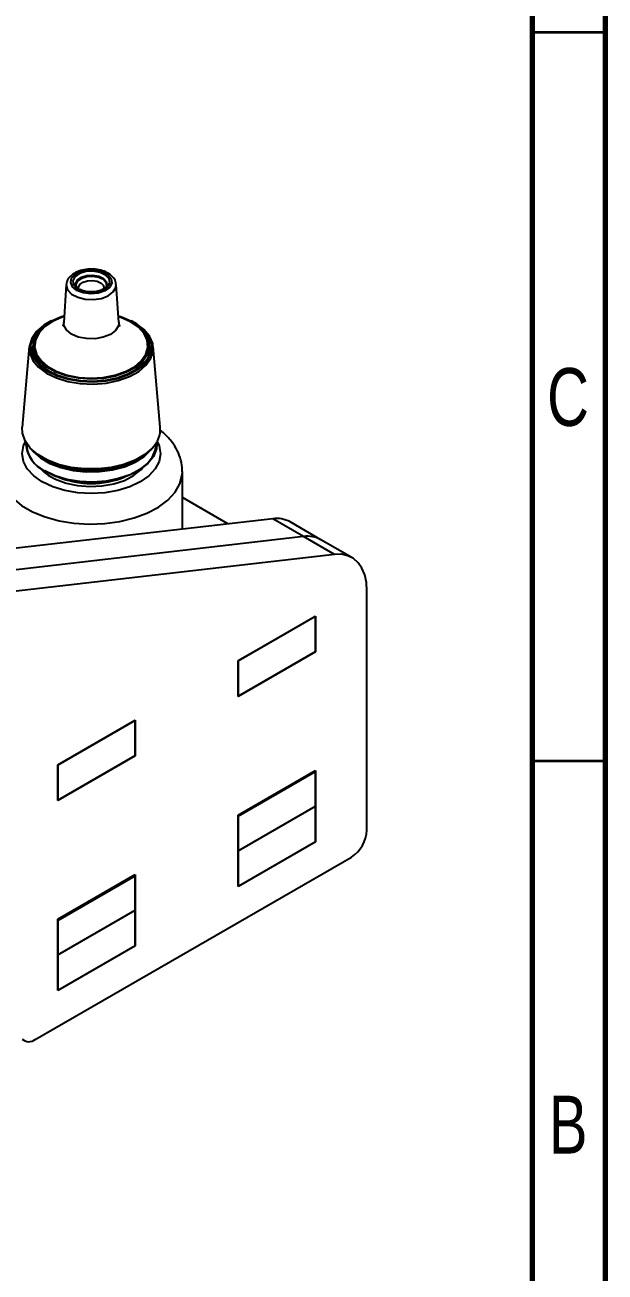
# Model space of a CAD drawing. Header units: millimetres. Extents: x 15 to 589, y 5 to 415.
# Drawn here: x 549.2 to 589, y 74.9 to 160.5 of the extents above; entities that cross this region are included whole.
import ezdxf

# ---------------------------------------------------------------- set-up
doc = ezdxf.new("R2010")
doc.units = ezdxf.units.MM
doc.styles.add('SLDTEXTSTYLE0', font='TXT', dxfattribs={"width": 0.75})

msp = doc.modelspace()

# ---------------------------------------------------------------- linework, layer by layer
at = {"color": 7, "linetype": 'Continuous', "lineweight": 70}
for p, q in [((589, 415), (589, 5)), ((584, 410), (584, 10))]:
    msp.add_line(p, q, dxfattribs=at)
at = {"color": 7, "linetype": 'Continuous', "lineweight": 35}
for p, q in [((584, 160), (589, 160)), ((584, 110), (589, 110))]:
    msp.add_line(p, q, dxfattribs=at)
at = {"color": 7, "linetype": 'Continuous', "lineweight": 25}
for p, q in [((552.035, 142.675), (551.857, 140.083)), ((552.675, 142.704), (552.675, 142.724)), ((554.825, 142.704), (554.824, 142.679)), ((555.642, 140.083), (555.464, 142.675)), ((549.498, 138.424), (549.013, 132.886)), ((549.65, 138.417), (549.65, 138.376)), ((557.85, 138.376), (557.85, 138.417)), ((558.486, 132.886), (558.001, 138.424)), ((549.25, 131.884), (549.25, 131.721)), ((558.25, 131.721), (558.25, 131.884)), ((560, 125.891), (560, 129.843)), ((563.118, 126.251), (560, 128.051)), ((566.2, 126.606), (542.538, 123.876)), ((568.321, 125.382), (566.2, 126.606)), ((569.508, 125.163), (567.386, 126.388)), ((568.321, 125.382), (544.659, 122.651)), ((570.442, 124.157), (568.321, 125.382)), ((571.629, 123.939), (569.508, 125.163)), ((570.442, 124.157), (546.78, 121.427)), ((572.665, 105.225), (572.665, 121.649)), ((563.826, 116.861), (569.129, 119.923)), ((569.129, 119.902), (563.826, 116.841)), ((569.129, 119.923), (569.129, 117.473)), ((569.129, 117.494), (569.129, 119.902)), ((563.826, 114.432), (569.129, 117.494)), ((569.129, 117.473), (563.826, 114.412)), ((563.826, 114.412), (563.826, 116.861)), ((563.826, 116.841), (563.826, 114.432)), ((551.452, 109.718), (556.755, 112.779)), ((556.755, 112.759), (551.452, 109.697)), ((556.755, 112.779), (556.755, 110.33)), ((556.755, 110.35), (556.755, 112.759)), ((551.452, 107.289), (556.755, 110.35)), ((556.755, 110.33), (551.452, 107.268)), ((551.452, 107.268), (551.452, 109.718)), ((551.452, 109.697), (551.452, 107.289)), ((563.826, 106.267), (569.129, 109.328)), ((563.826, 106.185), (569.129, 109.247)), ((569.129, 109.328), (569.129, 106.879)), ((569.129, 104.429), (569.129, 109.247)), ((563.826, 103.817), (569.129, 106.879)), ((563.826, 103.817), (563.826, 106.267)), ((563.826, 106.185), (563.826, 101.367)), ((569.129, 106.879), (569.129, 104.429)), ((569.129, 104.429), (563.826, 101.367)), ((563.826, 101.367), (563.826, 103.817)), ((549.898, 90.857), (571.604, 103.388)), ((551.452, 99.123), (556.755, 102.185)), ((551.452, 99.041), (556.755, 102.103)), ((556.755, 102.185), (556.755, 99.735)), ((556.755, 97.285), (556.755, 102.103)), ((551.452, 96.673), (556.755, 99.735)), ((556.755, 99.735), (556.755, 97.285)), ((551.452, 96.673), (551.452, 99.123)), ((551.452, 99.041), (551.452, 94.224)), ((556.755, 97.285), (551.452, 94.224)), ((551.452, 94.224), (551.452, 96.673))]:
    msp.add_line(p, q, dxfattribs=at)
at = {"color": 7, "linetype": 'Continuous', "lineweight": 25, "flags": 128}
for points in [[(554.998, 142.481), (554.672, 142.247), (554.222, 142.096), (553.708, 142.05), (553.199, 142.114), (552.765, 142.279), (552.464, 142.524), (552.336, 142.816), (552.399, 143.114), (552.645, 143.379), (553.04, 143.574), (553.531, 143.675), (554.051, 143.666), (554.531, 143.549), (554.905, 143.34), (555.123, 143.067), (555.155, 142.767), (554.998, 142.481)], [(554.874, 142.519), (555.018, 142.794), (554.97, 143.08), (554.736, 143.333), (554.351, 143.516), (553.875, 143.599), (553.38, 143.571), (552.941, 143.436), (552.626, 143.214), (552.481, 142.94), (552.529, 142.654), (552.763, 142.4), (553.148, 142.218), (553.624, 142.134), (554.119, 142.162), (554.558, 142.298), (554.874, 142.519)], [(557.276, 137.408), (556.788, 136.996), (556.157, 136.654), (555.414, 136.399), (554.594, 136.241), (553.733, 136.189), (552.874, 136.245), (552.055, 136.407), (551.316, 136.666), (550.69, 137.011), (550.208, 137.425), (549.891, 137.89), (549.755, 138.383), (549.805, 138.881), (550.04, 139.362), (550.448, 139.802), (551.011, 140.181), (551.701, 140.482), (551.889, 140.542)], [(555.611, 140.542), (555.826, 140.472), (556.512, 140.168), (557.07, 139.786), (557.472, 139.344), (557.7, 138.863), (557.743, 138.364), (557.599, 137.872), (557.276, 137.408)], [(551.008, 140.18), (550.497, 139.885), (549.997, 139.46), (549.661, 138.984), (549.504, 138.479), (549.533, 137.965), (549.746, 137.466), (550.133, 137.004), (550.679, 136.598), (551.359, 136.267), (552.144, 136.024), (552.998, 135.881), (553.886, 135.844), (554.767, 135.914), (555.605, 136.088), (556.361, 136.359), (557.002, 136.715), (557.502, 137.14), (557.502, 137.14)], [(557.414, 137.243), (556.926, 136.828), (556.299, 136.481), (555.561, 136.216), (554.744, 136.046), (553.883, 135.977), (553.016, 136.014), (552.181, 136.154), (551.415, 136.39), (550.751, 136.714), (550.218, 137.11), (549.839, 137.562), (549.632, 138.049), (549.604, 138.55), (549.757, 139.044), (550.085, 139.509), (550.573, 139.924), (551.005, 140.178)], [(557.502, 137.14), (557.838, 137.616), (557.995, 138.122), (557.967, 138.635), (557.754, 139.134), (557.366, 139.596), (556.82, 140.002), (556.492, 140.18)], [(556.494, 140.178), (556.748, 140.038), (557.281, 139.642), (557.66, 139.19), (557.868, 138.703), (557.896, 138.202), (557.742, 137.708), (557.414, 137.243)], [(549.65, 138.417), (549.688, 138.094), (549.893, 137.614), (550.266, 137.168), (550.792, 136.777), (551.447, 136.458), (552.203, 136.225), (553.026, 136.087), (553.881, 136.051), (554.73, 136.119), (555.536, 136.286), (556.265, 136.547), (556.883, 136.89), (557.364, 137.3)], [(549.65, 138.376), (549.688, 138.053), (549.893, 137.573), (550.266, 137.127), (550.792, 136.737), (551.447, 136.418), (552.203, 136.184), (553.026, 136.046), (553.881, 136.01), (554.73, 136.078), (555.536, 136.246), (556.265, 136.507), (556.883, 136.849), (557.364, 137.259), (557.688, 137.717), (557.839, 138.204), (557.85, 138.376)], [(557.93, 131.455), (557.413, 131.009), (556.756, 130.63), (555.982, 130.332), (555.123, 130.127), (554.211, 130.023), (553.281, 130.023), (552.37, 130.128), (551.511, 130.334), (550.739, 130.633), (550.082, 131.012), (549.566, 131.459), (549.211, 131.955), (549.03, 132.481), (549.013, 132.886)], [(549.566, 131.459), (549.761, 131.212), (550.262, 130.774), (550.906, 130.402), (551.666, 130.113), (552.512, 129.918), (553.408, 129.825), (554.318, 129.838), (555.205, 129.957), (556.032, 130.176), (556.766, 130.488), (557.377, 130.878), (557.839, 131.331), (557.933, 131.459)], [(557.498, 131.071), (557.336, 130.936), (556.733, 130.55), (556.007, 130.242), (555.189, 130.025), (554.312, 129.908), (553.412, 129.894), (552.525, 129.986), (551.689, 130.179), (550.937, 130.465), (550.301, 130.833), (549.977, 131.093)], [(558.25, 131.721), (558.214, 131.393), (558.008, 130.881), (557.628, 130.403), (557.089, 129.98), (556.413, 129.627), (555.628, 129.361), (554.767, 129.191), (553.864, 129.124), (552.956, 129.164), (552.08, 129.309), (551.273, 129.552), (550.568, 129.884)], [(550.603, 129.864), (551.301, 129.535), (552.099, 129.295), (552.965, 129.152), (553.862, 129.112), (554.756, 129.178), (555.608, 129.346), (556.383, 129.61), (557.052, 129.958), (557.585, 130.377), (557.96, 130.849), (558.164, 131.356), (558.195, 131.794)], [(550.898, 129.532), (551.306, 129.313), (552.017, 129.051), (552.808, 128.883), (553.644, 128.817), (554.485, 128.857), (555.291, 129), (556.025, 129.239), (556.653, 129.564), (557.145, 129.96), (557.291, 130.125)], [(572.665, 121.649), (572.626, 122.232), (572.509, 122.757), (572.318, 123.212), (572.057, 123.587), (571.731, 123.875), (571.347, 124.068), (570.914, 124.163), (570.442, 124.157)]]:
    msp.add_lwpolyline(points, dxfattribs=at)
at = {"color": 8, "linetype": 'Continuous', "lineweight": 25, "flags": 128}
for points in [[(552.675, 142.724), (552.68, 142.765), (552.802, 142.997), (553.068, 143.184), (553.438, 143.298), (553.856, 143.321), (554.257, 143.251), (554.581, 143.097), (554.779, 142.883), (554.825, 142.704)], [(554.825, 142.622), (554.779, 142.802), (554.581, 143.015), (554.257, 143.169), (553.856, 143.239), (553.438, 143.216), (553.068, 143.102), (552.802, 142.915), (552.68, 142.683), (552.675, 142.622)], [(552.883, 142.39), (552.879, 142.508), (552.978, 142.697), (553.195, 142.849), (553.496, 142.942), (553.836, 142.961), (554.163, 142.904), (554.426, 142.779), (554.587, 142.605), (554.62, 142.409), (554.617, 142.394)], [(552.035, 142.675), (552.034, 142.631), (552.129, 142.31), (552.4, 142.024), (552.818, 141.804), (553.336, 141.674), (553.899, 141.649), (554.446, 141.73), (554.917, 141.91), (555.262, 142.168)], [(555.262, 142.168), (555.443, 142.477), (555.464, 142.675)], [(551.884, 140.469), (551.757, 140.428), (551.085, 140.135), (550.538, 139.767), (550.141, 139.338), (549.912, 138.871), (549.864, 138.386), (549.996, 137.906), (550.304, 137.454), (550.774, 137.051), (551.382, 136.716), (552.101, 136.464), (552.898, 136.307), (553.734, 136.252), (554.571, 136.303), (555.369, 136.456), (556.092, 136.705), (556.705, 137.037), (557.18, 137.438), (557.18, 137.438)], [(557.18, 137.438), (557.495, 137.889), (557.634, 138.368), (557.592, 138.853), (557.37, 139.321), (556.979, 139.751), (556.437, 140.123), (555.769, 140.418), (555.616, 140.469)], [(555.642, 140.084), (555.614, 139.847), (555.419, 139.524), (555.061, 139.251), (554.575, 139.056), (554.008, 138.957), (553.415, 138.964), (552.856, 139.076), (552.383, 139.283), (552.045, 139.564), (551.873, 139.891), (551.857, 140.084)], [(558.267, 131.915), (558.408, 131.603), (558.5, 131.068), (558.408, 130.533), (558.138, 130.019), (557.699, 129.544), (557.108, 129.129), (556.389, 128.788), (555.567, 128.534), (554.676, 128.378), (553.75, 128.326), (552.823, 128.378), (551.932, 128.534), (551.111, 128.788), (550.391, 129.129), (549.8, 129.544), (549.361, 130.019), (549.091, 130.533), (549, 131.068), (549.091, 131.603), (549.232, 131.915)], [(547.5, 129.838), (547.501, 129.766), (547.613, 129.158), (547.902, 128.569), (548.359, 128.017), (548.971, 127.517), (549.721, 127.085), (550.586, 126.731), (551.543, 126.467), (552.563, 126.301), (553.617, 126.236), (554.675, 126.275), (555.706, 126.416), (556.681, 126.657), (557.572, 126.988), (558.353, 127.402), (559.001, 127.887), (559.498, 128.427), (559.83, 129.008), (559.987, 129.613), (560, 129.826)]]:
    msp.add_lwpolyline(points, dxfattribs=at)
at = {"color": 7, "linetype": 'Continuous', "lineweight": 25}
for centre, radius, start, end in [((556.238, 138.453), 1.612, 314.31864, 358.70685), ((556.639, 132.78), 1.85, 314.26993, 3.28567), ((551.49, 131.938), 2.251, 185.51725, 245.80289), ((551.446, 131.834), 2.143, 181.04573, 246.82224), ((553.75, 136.866), 6.915, 239.28727, 300.71273), ((553.75, 134.93), 5.914, 247.05577, 292.94423), ((566.468, 124.734), 1.892, 60.96922, 98.16904), ((568.59, 123.509), 1.892, 60.96922, 98.16904), ((570.362, 105.33), 2.305, 302.60548, 357.39452), ((549.477, 91.387), 0.676, 226.90035, 308.43575)]:
    msp.add_arc(centre, radius, start, end, dxfattribs=at)
at = {"color": 8, "linetype": 'Continuous', "lineweight": 25}
msp.add_arc((552.256, 131.809), 2.651, 219.45645, 239.18771, dxfattribs=at)
at = {"color": 7, "linetype": 'Continuous', "lineweight": 25}
for points, knots in [([(555.444, 142.675), (555.441, 142.749), (555.432, 142.937), (555.247, 143.205), (554.946, 143.456), (554.528, 143.641), (554.03, 143.742), (553.501, 143.745), (552.993, 143.649), (552.545, 143.455), (552.23, 143.184), (552.059, 142.912), (552.056, 142.746), (552.055, 142.696)], [0, 0, 0, 0, 0.057657, 0.148072, 0.242264, 0.343648, 0.447531, 0.551273, 0.655552, 0.761266, 0.869626, 0.960022, 1, 1, 1, 1]), ([(553.78, 142.178), (553.717, 142.175), (553.518, 142.165), (553.196, 142.237), (552.886, 142.374), (552.715, 142.55), (552.66, 142.652), (552.68, 142.709), (552.683, 142.718)], [0, 0, 0, 0, 0.102809, 0.323707, 0.540915, 0.750581, 0.961397, 1, 1, 1, 1]), ([(554.727, 142.492), (554.697, 142.463), (554.609, 142.38), (554.366, 142.258), (554.057, 142.176), (553.853, 142.177), (553.78, 142.178)], [0, 0, 0, 0, 0.1707482, 0.4920823, 0.8210412, 1, 1, 1, 1]), ([(554.821, 142.687), (554.814, 142.641), (554.807, 142.589), (554.756, 142.528), (554.751, 142.522)], [0, 0, 0, 0, 0.891656, 1, 1, 1, 1]), ([(551.855, 140.083), (551.855, 140.078), (551.863, 139.997), (551.8, 139.856), (551.787, 139.837), (551.782, 139.828)], [0, 0, 0, 0, 0.033166, 0.591965, 1, 1, 1, 1]), ([(555.71, 139.839), (555.711, 139.838), (555.713, 139.834), (555.649, 139.95), (555.652, 140.054), (555.653, 140.086)], [0, 0, 0, 0, 0.273543, 0.775393, 1, 1, 1, 1]), ([(559.979, 129.818), (559.985, 129.918), (560.004, 130.25), (559.867, 130.804), (559.592, 131.448), (559.169, 132.033), (558.783, 132.444), (558.509, 132.632), (558.452, 132.671)], [0, 0, 0, 0, 0.090603, 0.299663, 0.507387, 0.719634, 0.940958, 1, 1, 1, 1])]:
    msp.add_open_spline(points, degree=3, knots=knots, dxfattribs=at)

# ---------------------------------------------------------------- texts
at = {"color": 7, "linetype": 'Continuous', "lineweight": 0, "char_height": 3.969, "attachment_point": 2, "style": 'SLDTEXTSTYLE0'}
for s, insert in [('C', (586.459, 136.946)), ('B', (586.471, 87.005))]:
    msp.add_mtext(s, dxfattribs=dict(at, insert=insert))

doc.saveas('drawing.dxf')
